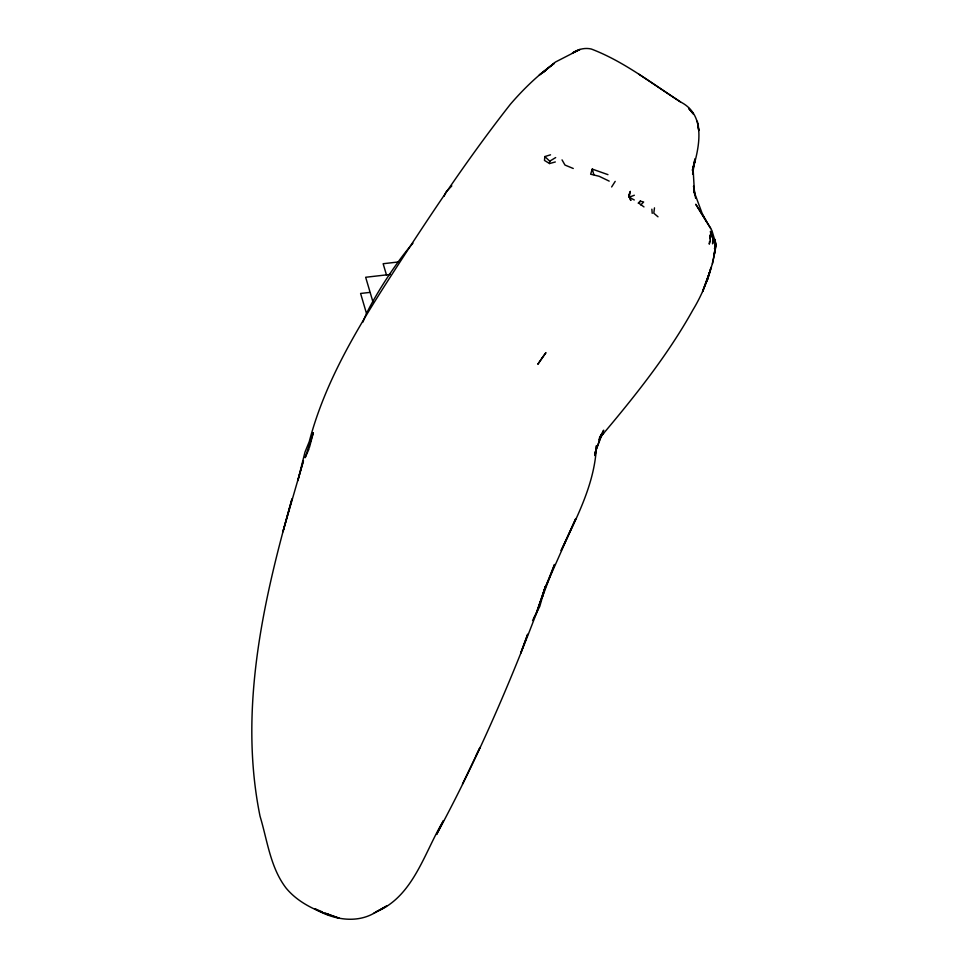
<?xml version="1.0" encoding="UTF-8"?>
<svg xmlns="http://www.w3.org/2000/svg" width="968" height="968" viewBox="0 0 968 968"><rect width="100%" height="100%" fill="white"/><g stroke="black" fill="none" stroke-linecap="round" stroke-linejoin="round"><path stroke-width="1.45" d="M555.329 161.958L549.582 163.544L549.739 161.172L544.827 156.574L550.526 154.82M544.827 156.574L544.488 160.446L549.582 163.544M692.628 174.216L693.124 169.255L694.455 192.511M709.568 241.395L709.241 244.154L710.318 240.778L709.738 235.163L709.895 238.636M692.677 174.071L694.951 158.885L692.531 169.969M654.477 207.854L653.811 213.226L657.998 216.808M599.603 437.536L603.681 430.179L596.094 449.914L595.03 455.638L596.469 445.595C595.017 483.286 576.88 517.19 561.113 550.574L575.803 518.558L544.936 588.266L554.543 564.465L541.923 598.163L545.311 586.838L535.933 614.571C507.196 689.76 475.034 763.655 436.604 834.44L443.489 820.622C424.42 852.07 413.651 896.15 376.516 911.711C357.64 924.162 332.992 919.83 314.661 908.674L322.453 911.953M600.051 437.584C633.919 397.424 667.255 356.042 692.87 310.014C705.019 290.001 712.835 267.567 716.09 244.42L711.879 230.493L695.762 204.248L710.73 228.267M712.496 263.695L716.09 244.42M634.27 199.965L629.188 197.242L630.313 191.349L628.801 195.112L630.737 200.364L628.801 195.112M692.713 170.078L694.661 161.85L692.435 170.102M309.506 447.204L313.342 432.708L305.162 457.695L309.119 448.656M692.471 170.501C699.114 148.128 706.858 115.265 680.552 101.967C651.561 83.308 623.767 61.359 591.315 49.029C584.757 47.456 577.969 49.307 572.427 52.974L579.917 49.477L555.475 62.025L542.6 72.588M607.952 174.639L592.259 169.085L590.637 174.204L599.131 176.273L609.199 181.125M535.933 614.571L545.311 586.838L539.793 606.367L533.828 618.225M594.618 454.173L596.094 449.914M595.054 452.951L601.164 435.418M540.531 601.394L536.562 612.683L532.557 620.548M444.058 196.286L446.066 191.942L451.826 185.892M462.474 784.032L480.067 747.405L476.111 755.56M640.78 204.913L643.659 202.009L640.308 201.102L639.001 203.341L643.986 206.91M599.652 437.742L601.769 434.354L599.374 438.117M611.643 186.957L615.2 181.379M598.672 439.823L603.584 432.986L600.934 436.435M638.178 203.147L640.308 201.102M542.31 72.903L554.325 63.295C538.014 74.947 523.531 89.02 510.451 104.181C471.295 153.985 435.902 206.68 401.43 259.787C364.428 316.899 326.724 375.039 309.252 441.638L305.029 451.995L297.793 480.781L303.468 460.659L282.91 531.843L292.009 498.895C263.042 601.14 238.43 710.27 260.053 816.29C267.374 840.43 270.302 867.546 286.117 888.116C297.079 901.414 313.075 909.496 329.156 914.893M549.739 161.172L555.68 157.566M373.563 913.381L386.571 906.072L376.516 911.711M629.188 197.242L634.342 195.233M397.969 262.013L383.146 263.732L386.559 275.214M390.31 274.44L365.662 277.272L373.152 302.597M369.558 292.433L360.592 293.461L366.485 313.426M329.084 914.833L325.563 913.574L339.09 918.16L325.054 913.054M573.25 168.48L564.973 165.056L562.033 159.877M639.025 74.318L680.552 101.967M705.793 220.365L706.543 221.708L702.102 213.262L693.971 191.349L694.976 195.536M592.259 169.085L593.832 174.615M697.359 121.29L698.775 130.511L697.831 123.456L698.448 126.53M693.596 186.146L695.641 198.319M693.548 186.098L694.407 192.644M651.863 209.197L652.214 213.347M362.988 322.054A55.757 6.982 -56.7 0 1 412.949 243.21M712.763 238.491L712.605 243.851L713.283 240.282L711.988 235.042L712.763 238.491M715.219 247.142L714.336 253.834L715.219 247.142M715.231 244.214L714.553 248.897L715.509 243.162L715.074 239.435L715.231 244.214M711.02 267.434L707.112 280.696L711.02 267.434M527.645 634.379L520.832 652.928L527.645 634.379M709.641 272.274L702.611 291.453L709.641 272.274M542.443 357.494L537.809 364.295L545.94 352.618L542.443 357.494M541.765 73.023L539.249 75.068L545.432 70.7L541.765 73.023M693.269 113.849L688.647 108.331L693.269 113.849M710.863 233.107L710.488 231.255L710.96 236.821L710.863 233.107"/></g></svg>
